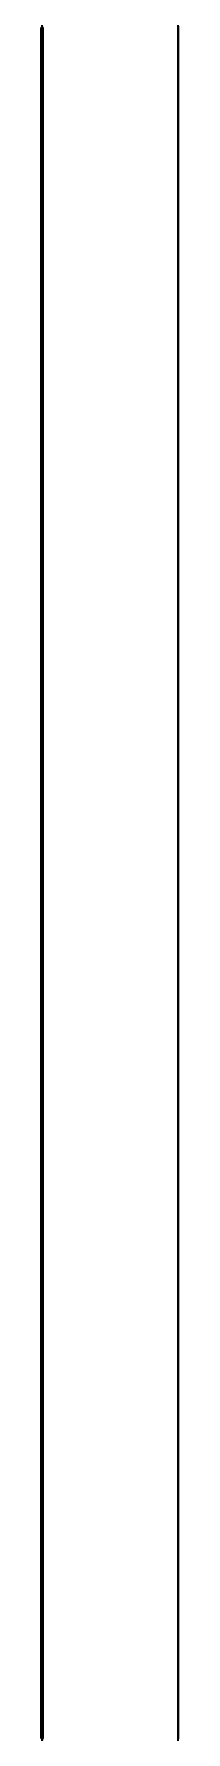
# Model space of a CAD drawing. Header units: millimetres. Extents: x 0 to 2382, y 0 to 420.
# Drawn here: x 138.791 to 139.091, y 123.368 to 127.101 of the extents above; entities that cross this region are included whole.
import ezdxf

# ---------------------------------------------------------------- set-up
doc = ezdxf.new("R2010")
doc.units = ezdxf.units.MM
doc.linetypes.add('IRAM-E-TRAZOS', pattern=[5, 4, -1])
doc.layers.add('01-VISIBLE', color=7, linetype='CONTINUOUS', lineweight=70)
doc.layers.add('02-OCULTA', color=4, linetype='IRAM-E-TRAZOS', lineweight=35)

msp = doc.modelspace()

# ---------------------------------------------------------------- linework, layer by layer
at = {"layer": '01-VISIBLE'}
msp.add_lwpolyline([(138.7909, 123.3531), (138.7909, 123.4406), (138.7909, 123.5281), (138.7909, 123.6156), (138.7909, 123.7031), (138.7909, 123.7906), (138.7909, 123.8781), (138.7909, 123.9656), (138.7909, 124.0531), (138.7909, 124.1406), (138.7909, 124.2281), (138.7909, 124.3156), (138.7909, 124.4031), (138.7909, 124.4906), (138.7909, 124.5781), (138.7909, 124.6656), (138.7909, 124.7531), (138.7909, 124.8406), (138.7909, 124.9281), (138.7909, 125.0156), (138.7909, 125.1031), (138.7909, 125.1906), (138.7909, 125.2781), (138.7909, 125.3656), (138.7909, 125.4531), (138.7909, 125.5406), (138.7909, 125.6281), (138.7909, 125.7156), (138.7909, 125.8031), (138.7909, 125.8906), (138.7909, 125.9781), (138.7909, 126.0656), (138.7909, 126.1531), (138.7909, 126.2406), (138.7909, 126.3281), (138.7909, 126.4156), (138.7909, 126.5031), (138.7909, 126.5906), (138.7909, 126.6781), (138.7909, 126.7656), (138.7909, 126.8531), (138.7909, 126.9406), (138.7909, 127.0281), (138.7909, 127.1156)], dxfattribs=at)
at = {"layer": '02-OCULTA'}
for points in [[(138.7909, 123.3146), (138.7909, 123.3776), (138.7909, 123.4406), (138.7909, 123.5036), (138.7909, 123.5666), (138.7909, 123.6296), (138.7909, 123.6926), (138.7909, 123.7556), (138.7909, 123.8186), (138.7909, 123.8816), (138.7909, 123.9446), (138.7909, 124.0076), (138.7909, 124.0706), (138.7909, 124.1336), (138.7909, 124.1966), (138.7909, 124.2596), (138.7909, 124.3226), (138.7909, 124.3856), (138.7909, 124.4486), (138.7909, 124.5116), (138.7909, 124.5746), (138.7909, 124.6376), (138.7909, 124.7006), (138.7909, 124.7636), (138.7909, 124.8266), (138.7909, 124.8896), (138.7909, 124.9526), (138.7909, 125.0156), (138.7909, 125.0786), (138.7909, 125.1416), (138.7909, 125.2046), (138.7909, 125.2676), (138.7909, 125.3306), (138.7909, 125.3936), (138.7909, 125.4566), (138.7909, 125.5196), (138.7909, 125.5826), (138.7909, 125.6456), (138.7909, 125.7086), (138.7909, 125.7716), (138.7909, 125.8346), (138.7909, 125.8976), (138.7909, 125.9606), (138.7909, 126.0236), (138.7909, 126.0866), (138.7909, 126.1496), (138.7909, 126.2126), (138.7909, 126.2756), (138.7909, 126.3386), (138.7909, 126.4016), (138.7909, 126.4646), (138.7909, 126.5276), (138.7909, 126.5906), (138.7909, 126.6536), (138.7909, 126.7166), (138.7909, 126.7796), (138.7909, 126.8426), (138.7909, 126.9056), (138.7909, 126.9686), (138.7909, 127.0316), (138.7909, 127.0946), (138.7909, 127.1576)], [(139.0909, 123.3146), (139.0909, 123.3776), (139.0909, 123.4406), (139.0909, 123.5036), (139.0909, 123.5666), (139.0909, 123.6296), (139.0909, 123.6926), (139.0909, 123.7556), (139.0909, 123.8186), (139.0909, 123.8816), (139.0909, 123.9446), (139.0909, 124.0076), (139.0909, 124.0706), (139.0909, 124.1336), (139.0909, 124.1966), (139.0909, 124.2596), (139.0909, 124.3226), (139.0909, 124.3856), (139.0909, 124.4486), (139.0909, 124.5116), (139.0909, 124.5746), (139.0909, 124.6376), (139.0909, 124.7006), (139.0909, 124.7636), (139.0909, 124.8266), (139.0909, 124.8896), (139.0909, 124.9526), (139.0909, 125.0156), (139.0909, 125.0786), (139.0909, 125.1416), (139.0909, 125.2046), (139.0909, 125.2676), (139.0909, 125.3306), (139.0909, 125.3936), (139.0909, 125.4566), (139.0909, 125.5196), (139.0909, 125.5826), (139.0909, 125.6456), (139.0909, 125.7086), (139.0909, 125.7716), (139.0909, 125.8346), (139.0909, 125.8976), (139.0909, 125.9606), (139.0909, 126.0236), (139.0909, 126.0866), (139.0909, 126.1496), (139.0909, 126.2126), (139.0909, 126.2756), (139.0909, 126.3386), (139.0909, 126.4016), (139.0909, 126.4646), (139.0909, 126.5276), (139.0909, 126.5906), (139.0909, 126.6536), (139.0909, 126.7166), (139.0909, 126.7796), (139.0909, 126.8426), (139.0909, 126.9056), (139.0909, 126.9686), (139.0909, 127.0316), (139.0909, 127.0946), (139.0909, 127.1576)], [(138.7909, 127.1177), (138.7909, 127.0675), (138.7909, 127.0173), (138.7909, 126.9671), (138.7909, 126.9169), (138.7909, 126.8667), (138.7909, 126.8165), (138.7909, 126.7663), (138.7909, 126.7161), (138.7909, 126.6659), (138.7909, 126.6157), (138.7909, 126.5655), (138.7909, 126.5153), (138.7909, 126.4651), (138.7909, 126.4149), (138.7909, 126.3647), (138.7909, 126.3145), (138.7909, 126.2643), (138.7909, 126.2141), (138.7909, 126.1639), (138.7909, 126.1137), (138.7909, 126.0635), (138.7909, 126.0133), (138.7909, 125.9631), (138.7909, 125.9129), (138.7909, 125.8627), (138.7909, 125.8125), (138.7909, 125.7623), (138.7909, 125.7121), (138.7909, 125.6619), (138.7909, 125.6117), (138.7909, 125.5615), (138.7909, 125.5113), (138.7909, 125.4612), (138.7909, 125.411), (138.7909, 125.3608), (138.7909, 125.3106), (138.7909, 125.2604), (138.7909, 125.2102), (138.7909, 125.16), (138.7909, 125.1098), (138.7909, 125.0596), (138.7909, 125.0094), (138.7909, 124.9592), (138.7909, 124.909), (138.7909, 124.8588), (138.7909, 124.8086), (138.7909, 124.7584), (138.7909, 124.7082), (138.7909, 124.658), (138.7909, 124.6078), (138.7909, 124.5576), (138.7909, 124.5074), (138.7909, 124.4572), (138.7909, 124.407), (138.7909, 124.3568), (138.7909, 124.3066), (138.7909, 124.2564), (138.7909, 124.2062), (138.7909, 124.156), (138.7909, 124.1058), (138.7909, 124.0556), (138.7909, 124.0054), (138.7909, 123.9552), (138.7909, 123.905), (138.7909, 123.8548), (138.7909, 123.8046), (138.7909, 123.7544), (138.7909, 123.7042), (138.7909, 123.654), (138.7909, 123.6038), (138.7909, 123.5536), (138.7909, 123.5034), (138.7909, 123.4532), (138.7909, 123.403), (138.7909, 123.3528)], [(138.7909, 127.1101), (138.7909, 127.06), (138.7909, 127.0098), (138.7909, 126.9597), (138.7909, 126.9095), (138.7909, 126.8594), (138.7909, 126.8093), (138.7909, 126.7591), (138.7909, 126.709), (138.7909, 126.6588), (138.7909, 126.6087), (138.7909, 126.5585), (138.7909, 126.5084), (138.7909, 126.4583), (138.7909, 126.4081), (138.7909, 126.358), (138.7909, 126.3078), (138.7909, 126.2577), (138.7909, 126.2075), (138.7909, 126.1574), (138.7909, 126.1073), (138.7909, 126.0571), (138.7909, 126.007), (138.7909, 125.9568), (138.7909, 125.9067), (138.7909, 125.8565), (138.7909, 125.8064), (138.7909, 125.7562), (138.7909, 125.7061), (138.7909, 125.656), (138.7909, 125.6058), (138.7909, 125.5557), (138.7909, 125.5055), (138.7909, 125.4554), (138.7909, 125.4052), (138.7909, 125.3551), (138.7909, 125.305), (138.7909, 125.2548), (138.7909, 125.2047), (138.7909, 125.1545), (138.7909, 125.1044), (138.7909, 125.0542), (138.7909, 125.0041), (138.7909, 124.954), (138.7909, 124.9038), (138.7909, 124.8537), (138.7909, 124.8035), (138.7909, 124.7534), (138.7909, 124.7032), (138.7909, 124.6531), (138.7909, 124.603), (138.7909, 124.5528), (138.7909, 124.5027), (138.7909, 124.4525), (138.7909, 124.4024), (138.7909, 124.3522), (138.7909, 124.3021), (138.7909, 124.252), (138.7909, 124.2018), (138.7909, 124.1517), (138.7909, 124.1015), (138.7909, 124.0514), (138.7909, 124.0012), (138.7909, 123.9511), (138.7909, 123.9009), (138.7909, 123.8508), (138.7909, 123.8007), (138.7909, 123.7505), (138.7909, 123.7004), (138.7909, 123.6502), (138.7909, 123.6001), (138.7909, 123.5499), (138.7909, 123.4998), (138.7909, 123.4497), (138.7909, 123.3995), (138.7909, 123.3494)], [(139.0909, 127.1182), (139.0909, 127.068), (139.0909, 127.0178), (139.0909, 126.9676), (139.0909, 126.9174), (139.0909, 126.8672), (139.0909, 126.8169), (139.0909, 126.7667), (139.0909, 126.7165), (139.0909, 126.6663), (139.0909, 126.6161), (139.0909, 126.5659), (139.0909, 126.5157), (139.0909, 126.4655), (139.0909, 126.4153), (139.0909, 126.3651), (139.0909, 126.3149), (139.0909, 126.2647), (139.0909, 126.2145), (139.0909, 126.1643), (139.0909, 126.1141), (139.0909, 126.0639), (139.0909, 126.0137), (139.0909, 125.9635), (139.0909, 125.9133), (139.0909, 125.8631), (139.0909, 125.8129), (139.0909, 125.7627), (139.0909, 125.7125), (139.0909, 125.6623), (139.0909, 125.6121), (139.0909, 125.5619), (139.0909, 125.5117), (139.0909, 125.4615), (139.0909, 125.4113), (139.0909, 125.3611), (139.0909, 125.3109), (139.0909, 125.2607), (139.0909, 125.2105), (139.0909, 125.1603), (139.0909, 125.1101), (139.0909, 125.0599), (139.0909, 125.0097), (139.0909, 124.9595), (139.0909, 124.9093), (139.0909, 124.8591), (139.0909, 124.8089), (139.0909, 124.7586), (139.0909, 124.7084), (139.0909, 124.6582), (139.0909, 124.608), (139.0909, 124.5578), (139.0909, 124.5076), (139.0909, 124.4574), (139.0909, 124.4072), (139.0909, 124.357), (139.0909, 124.3068), (139.0909, 124.2566), (139.0909, 124.2064), (139.0909, 124.1562), (139.0909, 124.106), (139.0909, 124.0558), (139.0909, 124.0056), (139.0909, 123.9554), (139.0909, 123.9052), (139.0909, 123.855), (139.0909, 123.8048), (139.0909, 123.7546), (139.0909, 123.7044), (139.0909, 123.6542), (139.0909, 123.604), (139.0909, 123.5538), (139.0909, 123.5036), (139.0909, 123.4534), (139.0909, 123.4032), (139.0909, 123.353)], [(139.0909, 127.1177), (139.0909, 127.0675), (139.0909, 127.0173), (139.0909, 126.9671), (139.0909, 126.9169), (139.0909, 126.8667), (139.0909, 126.8165), (139.0909, 126.7663), (139.0909, 126.7161), (139.0909, 126.6659), (139.0909, 126.6157), (139.0909, 126.5655), (139.0909, 126.5153), (139.0909, 126.4651), (139.0909, 126.4149), (139.0909, 126.3647), (139.0909, 126.3145), (139.0909, 126.2643), (139.0909, 126.2141), (139.0909, 126.1639), (139.0909, 126.1137), (139.0909, 126.0635), (139.0909, 126.0133), (139.0909, 125.9631), (139.0909, 125.9129), (139.0909, 125.8627), (139.0909, 125.8125), (139.0909, 125.7623), (139.0909, 125.7121), (139.0909, 125.6619), (139.0909, 125.6117), (139.0909, 125.5615), (139.0909, 125.5113), (139.0909, 125.4612), (139.0909, 125.411), (139.0909, 125.3608), (139.0909, 125.3106), (139.0909, 125.2604), (139.0909, 125.2102), (139.0909, 125.16), (139.0909, 125.1098), (139.0909, 125.0596), (139.0909, 125.0094), (139.0909, 124.9592), (139.0909, 124.909), (139.0909, 124.8588), (139.0909, 124.8086), (139.0909, 124.7584), (139.0909, 124.7082), (139.0909, 124.658), (139.0909, 124.6078), (139.0909, 124.5576), (139.0909, 124.5074), (139.0909, 124.4572), (139.0909, 124.407), (139.0909, 124.3568), (139.0909, 124.3066), (139.0909, 124.2564), (139.0909, 124.2062), (139.0909, 124.156), (139.0909, 124.1058), (139.0909, 124.0556), (139.0909, 124.0054), (139.0909, 123.9552), (139.0909, 123.905), (139.0909, 123.8548), (139.0909, 123.8046), (139.0909, 123.7544), (139.0909, 123.7042), (139.0909, 123.654), (139.0909, 123.6038), (139.0909, 123.5536), (139.0909, 123.5034), (139.0909, 123.4532), (139.0909, 123.403), (139.0909, 123.3528)], [(139.0909, 123.3286), (139.0909, 123.3906), (139.0909, 123.4526), (139.0909, 123.5146), (139.0909, 123.5766), (139.0909, 123.6386), (139.0909, 123.7006), (139.0909, 123.7626), (139.0909, 123.8246), (139.0909, 123.8866), (139.0909, 123.9486), (139.0909, 124.0106), (139.0909, 124.0726), (139.0909, 124.1346), (139.0909, 124.1966), (139.0909, 124.2586), (139.0909, 124.3206), (139.0909, 124.3826), (139.0909, 124.4446), (139.0909, 124.5066), (139.0909, 124.5686), (139.0909, 124.6306), (139.0909, 124.6926), (139.0909, 124.7546), (139.0909, 124.8166), (139.0909, 124.8786), (139.0909, 124.9406), (139.0909, 125.0026), (139.0909, 125.0646), (139.0909, 125.1266), (139.0909, 125.1886), (139.0909, 125.2506), (139.0909, 125.3126), (139.0909, 125.3746), (139.0909, 125.4366), (139.0909, 125.4986), (139.0909, 125.5606), (139.0909, 125.6226), (139.0909, 125.6846), (139.0909, 125.7466), (139.0909, 125.8086), (139.0909, 125.8706), (139.0909, 125.9326), (139.0909, 125.9946), (139.0909, 126.0566), (139.0909, 126.1186), (139.0909, 126.1806), (139.0909, 126.2426), (139.0909, 126.3046), (139.0909, 126.3666), (139.0909, 126.4286), (139.0909, 126.4906), (139.0909, 126.5526), (139.0909, 126.6146), (139.0909, 126.6766), (139.0909, 126.7386), (139.0909, 126.8006), (139.0909, 126.8626), (139.0909, 126.9246), (139.0909, 126.9866), (139.0909, 127.0486), (139.0909, 127.1106)]]:
    msp.add_lwpolyline(points, dxfattribs=at)

doc.saveas('drawing.dxf')
